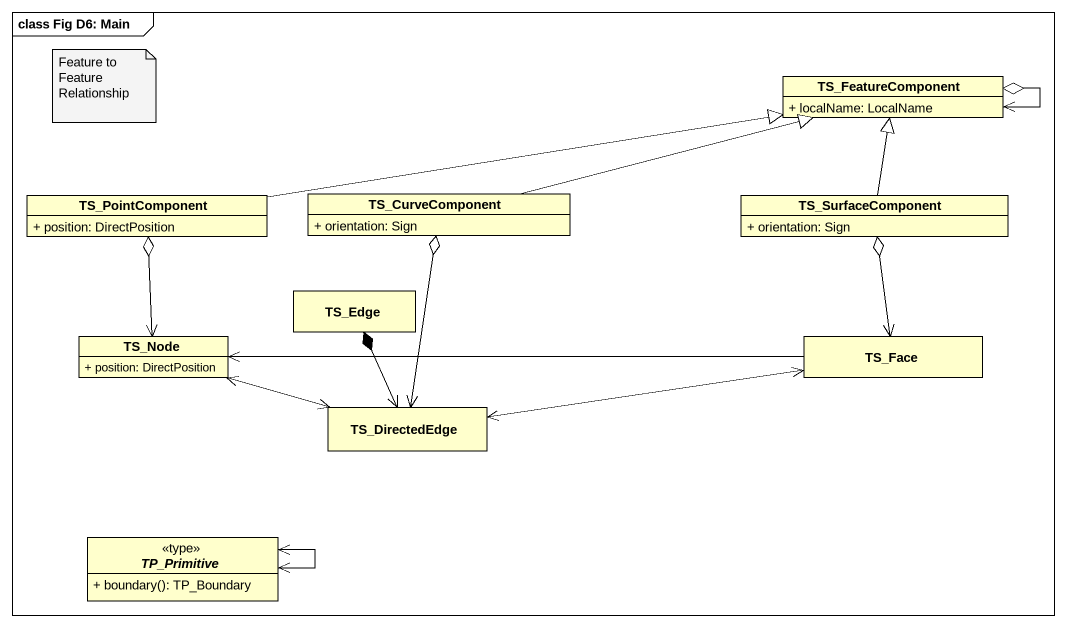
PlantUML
@startuml
mainframe class Fig D6: Main
hide circle
hide empty members
skinparam classAttributeIconSize 0
class TS_FeatureComponent {
  + localName: LocalName
}
class TS_PointComponent {
  + position: DirectPosition
}
class TS_CurveComponent {
  + orientation: Sign
}
class TS_SurfaceComponent {
  + orientation: Sign
}
class TS_Edge
class TS_Node {
  + position: DirectPosition
}
class TS_Face
class TS_DirectedEdge
abstract class TP_Primitive <<type>> {
  + boundary(): TP_Boundary
}
TS_FeatureComponent <--> TS_FeatureComponent
TS_FeatureComponent <--o TS_FeatureComponent
TS_PointComponent -right-|> TS_FeatureComponent
TS_CurveComponent -right-|> TS_FeatureComponent
TS_SurfaceComponent -up-|> TS_FeatureComponent
TS_Node <-up-o TS_PointComponent
TS_Face <-up-o TS_SurfaceComponent
TS_Face -left-> TS_Node
TS_Face <-left-> TS_DirectedEdge
TS_DirectedEdge <-up-o TS_CurveComponent
TS_DirectedEdge <-up-* TS_Edge
TS_DirectedEdge <-left-> TS_Node
TP_Primitive <--> TP_Primitive
note as N1
  Feature to Feature Relationship
end note
@enduml
